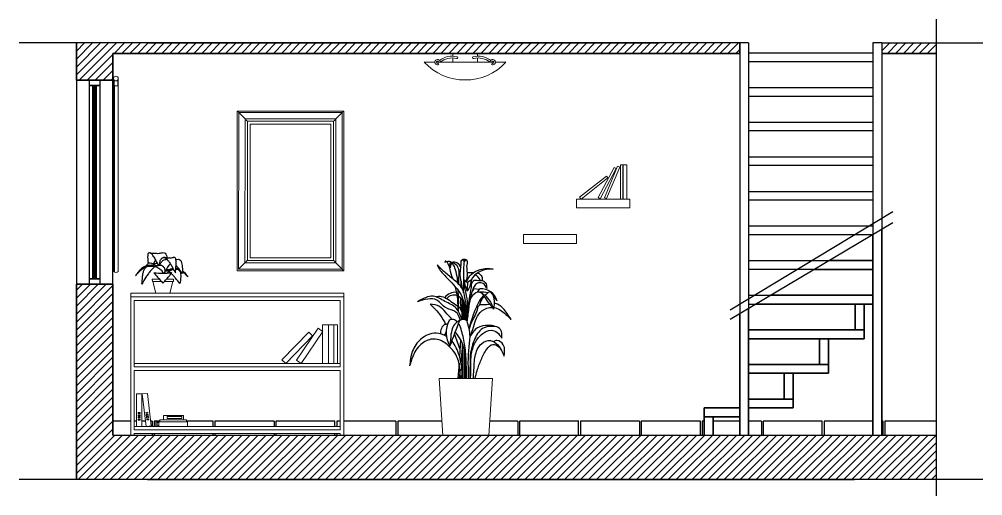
# Model space of a CAD drawing. Header units: millimetres. Extents: x 743 to 1845, y 1149 to 2111.
# Drawn here: x 1303 to 1845, y 1408 to 1676 of the extents above; entities that cross this region are included whole.
import ezdxf

# ---------------------------------------------------------------- set-up
doc = ezdxf.new("R2010")
doc.units = ezdxf.units.MM
for name, color, linetype, lineweight in [('arredo', 8, 'Continuous', 18), ('finestre', 130, 'Continuous', 35), ('MURI', 7, 'Continuous', 35), ('muri sottili', 161, 'Continuous', 25), ('scale', 180, 'Continuous', 35)]:
    doc.layers.add(name, color=color, linetype=linetype, lineweight=lineweight)
for name, color, linetype in [('linee tratteggio', 6, 'Continuous'), ('pavimento', 51, 'Continuous'), ('PIANTE', 94, 'Continuous'), ('tessuti', 31, 'Continuous'), ('tratteggio sottile', 13, 'Continuous')]:
    doc.layers.add(name, color=color, linetype=linetype)

msp = doc.modelspace()

# ---------------------------------------------------------------- hatches: boundary and pattern name
at = {"layer": 'MURI'}
h = msp.add_hatch(dxfattribs=at)
h.set_pattern_fill('ANSI31', color=256)
h.paths.add_polyline_path([(1819.14, 1441.71), (1355.49, 1441.8), (1355.49, 1526.87), (1334.95, 1526.87), (1334.95, 1416.8), (1819.14, 1416.8)])
h.paths.add_polyline_path([(1355.49, 1656.95), (1708.49, 1656.95), (1708.49, 1662.79), (1334.95, 1662.79), (1334.95, 1641.82), (1355.49, 1641.82)])
h.paths.add_polyline_path([(1819.14, 1662.79), (1788.49, 1662.79), (1788.49, 1656.95), (1819.14, 1656.95)])

# ---------------------------------------------------------------- linework, layer by layer
at = {"layer": 'arredo'}
for p, q in [((1546.85, 1655.32), (1546.85, 1656.95)), ((1546.85, 1656.95), (1560.85, 1656.95)), ((1560.85, 1655.32), (1560.85, 1656.95)), ((1530.85, 1651.95), (1536.82, 1651.95)), ((1537.62, 1651.95), (1570.07, 1651.95)), ((1546.85, 1651.95), (1546.85, 1654.32)), ((1560.85, 1651.95), (1560.85, 1654.32)), ((1570.87, 1651.95), (1576.85, 1651.95)), ((1425.49, 1624.47), (1485.49, 1624.47)), ((1425.49, 1534.47), (1425.49, 1624.47)), ((1426.26, 1535.28), (1426.31, 1623.65)), ((1426.31, 1623.65), (1484.68, 1623.65)), ((1429.89, 1620.07), (1426.31, 1623.65)), ((1481.1, 1620.07), (1484.68, 1623.65)), ((1484.68, 1623.65), (1484.63, 1535.33)), ((1485.49, 1624.47), (1485.49, 1534.47)), ((1429.84, 1538.86), (1429.89, 1620.07)), ((1429.89, 1620.07), (1481.1, 1620.07)), ((1431.19, 1618.77), (1479.75, 1618.77)), ((1431.19, 1540.17), (1431.19, 1618.77)), ((1432.77, 1541.79), (1432.82, 1617.14)), ((1432.82, 1617.14), (1478.17, 1617.14)), ((1478.17, 1617.14), (1478.12, 1541.79)), ((1479.79, 1618.77), (1479.79, 1540.15)), ((1481.1, 1620.07), (1481.05, 1538.86)), ((1478.12, 1541.79), (1432.77, 1541.79)), ((1426.26, 1535.28), (1429.84, 1538.86)), ((1481.05, 1538.86), (1429.84, 1538.86)), ((1479.75, 1540.17), (1431.14, 1540.17)), ((1485.49, 1534.47), (1425.45, 1534.47)), ((1484.63, 1535.33), (1426.26, 1535.28)), ((1381.64, 1529.75), (1377.66, 1529.75)), ((1377.66, 1529.75), (1377.73, 1528.46)), ((1377.73, 1528.46), (1378.05, 1528.4)), ((1378.05, 1528.4), (1382.86, 1528.4)), ((1378.05, 1528.4), (1379.67, 1521.8)), ((1384.37, 1528.4), (1389.24, 1528.4)), ((1389.63, 1529.75), (1385.62, 1529.75)), ((1387.62, 1521.8), (1389.24, 1528.4)), ((1389.24, 1528.4), (1389.56, 1528.46)), ((1389.56, 1528.46), (1389.63, 1529.75)), ((1365.49, 1441.8), (1365.49, 1521.8)), ((1365.49, 1521.8), (1485.49, 1521.8)), ((1365.49, 1521.8), (1365.49, 1519.8)), ((1365.49, 1519.8), (1485.49, 1519.8)), ((1379.67, 1521.8), (1387.62, 1521.8)), ((1485.49, 1521.8), (1485.49, 1441.8)), ((1367.49, 1517.8), (1367.49, 1480.3)), ((1367.49, 1517.8), (1483.49, 1517.8)), ((1483.49, 1517.8), (1483.49, 1480.3)), ((1473.61, 1504.05), (1473.61, 1482.3)), ((1476.85, 1504.05), (1473.61, 1504.05)), ((1476.85, 1482.3), (1476.85, 1504.05)), ((1476.85, 1504.05), (1479.98, 1504.05)), ((1476.85, 1482.3), (1476.85, 1504.05)), ((1482.05, 1504.05), (1479.98, 1504.05)), ((1479.98, 1504.05), (1479.98, 1482.3)), ((1479.98, 1504.05), (1479.98, 1482.3)), ((1482.05, 1482.3), (1482.05, 1504.05)), ((1482.05, 1482.3), (1482.05, 1504.05)), ((1450.53, 1484.34), (1465.75, 1499.89)), ((1467.95, 1497.74), (1452.83, 1482.3)), ((1458.91, 1484.02), (1471.07, 1502.06)), ((1473.62, 1500.34), (1461.46, 1482.3)), ((1465.75, 1499.89), (1467.95, 1497.74)), ((1471.07, 1502.06), (1473.61, 1500.33)), ((1483.49, 1482.3), (1367.49, 1482.3)), ((1452.83, 1482.3), (1450.53, 1484.34)), ((1461.46, 1482.3), (1458.91, 1484.02)), ((1473.61, 1482.3), (1476.85, 1482.3)), ((1479.98, 1482.3), (1476.85, 1482.3)), ((1479.98, 1482.3), (1482.05, 1482.3)), ((1367.49, 1480.3), (1483.49, 1480.3)), ((1367.49, 1478.3), (1483.49, 1478.3)), ((1367.49, 1478.3), (1367.49, 1444.8)), ((1483.49, 1478.3), (1483.49, 1444.8)), ((1569.23, 1473.74), (1539.23, 1473.74)), ((1539.23, 1473.74), (1541.23, 1441.74)), ((1567.23, 1441.74), (1569.23, 1473.74)), ((1371.73, 1465.19), (1368.81, 1465.19)), ((1368.81, 1465.19), (1368.81, 1446.8)), ((1371.73, 1446.8), (1371.73, 1465.19)), ((1374.89, 1465.4), (1372, 1465.06)), ((1372, 1465.06), (1374.17, 1446.8)), ((1377.06, 1447.14), (1374.89, 1465.4)), ((1379.58, 1446.8), (1379.58, 1449.36)), ((1379.58, 1449.36), (1397.58, 1449.36)), ((1381.9, 1449.36), (1381.9, 1450.56)), ((1381.9, 1450.56), (1397, 1450.56)), ((1383.92, 1450.56), (1383.92, 1452.93)), ((1383.92, 1452.93), (1395.17, 1452.93)), ((1395.17, 1452.93), (1395.17, 1450.56)), ((1397, 1450.56), (1397, 1449.36)), ((1397.58, 1449.36), (1397.58, 1446.8)), ((1367.49, 1446.8), (1483.49, 1446.8)), ((1367.49, 1444.8), (1483.49, 1444.8)), ((1374.17, 1446.8), (1377.06, 1447.14)), ((1365.49, 1441.8), (1367.49, 1441.8)), ((1367.49, 1442.8), (1483.49, 1442.8)), ((1367.49, 1442.8), (1367.49, 1441.8)), ((1483.49, 1442.8), (1483.49, 1441.8)), ((1483.49, 1441.8), (1485.49, 1441.8))]:
    msp.add_line(p, q, dxfattribs=at)
at = {"layer": 'arredo', "lineweight": 20, "transparency": 33554687}
for p, q in [((1355.99, 1643.26), (1355.49, 1643.26)), ((1355.88, 1642.33), (1355.49, 1642.33))]:
    msp.add_line(p, q, dxfattribs=at)
at = {"layer": 'arredo'}
for points in [[(1638.86, 1592.01), (1629.82, 1575.07), (1628.69, 1575.68), (1637.73, 1592.61), (1638.86, 1592.01)], [(1633.46, 1575.14), (1640.87, 1592.85), (1639.69, 1593.35), (1632.28, 1575.63), (1633.46, 1575.14)], [(1642.63, 1574.89), (1642.63, 1594.09), (1641.35, 1594.09), (1641.35, 1574.89), (1642.63, 1574.89)], [(1644.99, 1574.89), (1644.99, 1594.09), (1642.87, 1594.09), (1642.87, 1574.89), (1644.99, 1574.89)], [(1634.15, 1586.83), (1619.12, 1574.89), (1618.32, 1575.89), (1633.36, 1587.83), (1634.15, 1586.83)], [(1646.64, 1569.89), (1646.64, 1574.89), (1616.64, 1574.89), (1616.64, 1569.89)], [(1616.64, 1569.89), (1646.64, 1569.89)], [(1586.64, 1549.89), (1616.64, 1549.89), (1616.64, 1554.89), (1586.64, 1554.89), (1586.64, 1549.89)]]:
    msp.add_lwpolyline(points, dxfattribs=at)
for points in [[(1369.65, 1454.67), (1369.65, 1454.07), (1370.75, 1454.07), (1370.75, 1454.67)], [(1374.07, 1454.71), (1374.14, 1454.12), (1375.24, 1454.25), (1375.17, 1454.84)], [(1369.65, 1453.38), (1369.65, 1452.78), (1370.75, 1452.78), (1370.75, 1453.38)], [(1369.65, 1452.23), (1369.65, 1451.63), (1370.75, 1451.63), (1370.75, 1452.23)], [(1369.65, 1450.94), (1369.65, 1450.34), (1370.75, 1450.34), (1370.75, 1450.94)], [(1374.22, 1453.43), (1374.29, 1452.83), (1375.39, 1452.96), (1375.32, 1453.56)], [(1374.36, 1452.29), (1374.43, 1451.7), (1375.52, 1451.83), (1375.45, 1452.42)], [(1374.51, 1451.01), (1374.58, 1450.41), (1375.68, 1450.54), (1375.61, 1451.14)], [(1380.5, 1448.97), (1381.41, 1448.97), (1381.41, 1447.11), (1380.5, 1447.11)], [(1386.05, 1452.3), (1394.34, 1452.3), (1394.34, 1451.18), (1386.05, 1451.18)]]:
    msp.add_lwpolyline(points, close=True, dxfattribs=at)
at = {"layer": 'arredo', "lineweight": 20, "transparency": 33554687}
for radius in [1.32, 0.00848]:
    msp.add_circle((1357.19, 1642.74), radius, dxfattribs=at)
at = {"layer": 'arredo'}
for centre, radius, start, end in [((1546.5, 1643.43), 11.9, 76.7103, 126.6028), ((1549.24, 1654.5), 0.514, 243.4206, 90), ((1558.45, 1654.5), 0.514, 90, 296.5794), ((1561.19, 1643.43), 11.9, 53.3972, 103.2897), ((1553.85, 1673.4), 31.45, 223.0029, 316.9971), ((1538.32, 1651.95), 1.5, 0, 300.8093), ((1538.32, 1651.95), 0.7, 0, 300.8093), ((1561.32, 1664.79), 26.34, 210.7004, 212.4408), ((1546.51, 1643.76), 10.58, 76.322, 129.2418), ((1561.18, 1643.76), 10.58, 50.7582, 103.678), ((1569.37, 1651.95), 1.5, 239.1907, 180), ((1546.37, 1664.79), 26.34, 327.5592, 329.2996), ((1569.37, 1651.95), 0.7, 239.1907, 180), ((1425.33, 1623.49), 0.992, 9.5311, 80.4689), ((1485.66, 1623.49), 0.992, 99.5311, 170.4689), ((1431.7, 1620.13), 1.44, 202.2005, 250.8265), ((1479.28, 1620.13), 1.44, 289.1735, 337.7995), ((1481.12, 1619.56), 0.51, 92.3366, 177.6634), ((1429.82, 1539.37), 0.51, 272.3366, 357.6634), ((1431.66, 1538.81), 1.44, 109.1735, 157.7995), ((1479.28, 1538.81), 1.44, 22.2005, 70.8265), ((1481.12, 1539.37), 0.51, 182.3366, 267.6634), ((5542.02, 5596.21), 5740.48, 224.974726, 225.025274), ((1485.66, 1535.45), 0.992, 189.5311, 260.4689)]:
    msp.add_arc(centre, radius, start, end, dxfattribs=at)
at = {"layer": 'finestre'}
for p, q in [((1348.09, 1638.82), (1342.09, 1638.82)), ((1344.09, 1529.87), (1344.09, 1638.82)), ((1345.09, 1529.87), (1345.09, 1638.82)), ((1346.09, 1529.87), (1346.09, 1638.82)), ((1348.09, 1529.87), (1342.09, 1529.87))]:
    msp.add_line(p, q, dxfattribs=at)
at = {"layer": 'linee tratteggio'}
for p, q in [((1819.14, 1676.15), (1819.14, 1407.73)), ((1374.91, 1662.79), (1302.76, 1662.79)), ((1708.49, 1662.79), (1663.15, 1662.79)), ((1708.49, 1656.95), (1708.49, 1662.79)), ((1788.49, 1662.79), (1845.32, 1662.79)), ((1788.49, 1662.79), (1788.49, 1656.95)), ((1703.08, 1512.52), (1794.78, 1567.84)), ((1703.08, 1507.17), (1794.78, 1561.68)), ((1374.91, 1416.8), (1302.76, 1416.8)), ((1845.32, 1416.8), (1773.17, 1416.8))]:
    msp.add_line(p, q, dxfattribs=at)
at = {"layer": 'MURI'}
for p, q in [((1334.95, 1662.79), (1334.95, 1641.82)), ((1663.15, 1662.79), (1374.91, 1662.79)), ((1708.49, 1656.95), (1355.49, 1656.95)), ((1355.49, 1641.82), (1355.49, 1656.95)), ((1788.49, 1656.95), (1819.14, 1656.95)), ((1334.95, 1641.82), (1355.49, 1641.82)), ((1334.95, 1526.87), (1355.49, 1526.87)), ((1334.95, 1526.87), (1334.95, 1416.8)), ((1355.49, 1526.87), (1355.49, 1441.8)), ((1355.49, 1441.8), (1819.14, 1441.71)), ((1374.91, 1416.8), (1773.17, 1416.8))]:
    msp.add_line(p, q, dxfattribs=at)
at = {"layer": 'muri sottili'}
for p, q in [((1334.95, 1641.82), (1334.95, 1526.87)), ((1342.09, 1641.82), (1342.09, 1526.87)), ((1348.09, 1641.82), (1348.09, 1526.87)), ((1355.49, 1526.87), (1355.49, 1641.82))]:
    msp.add_line(p, q, dxfattribs=at)
at = {"layer": 'pavimento'}
for p, q in [((1365.49, 1449.69), (1355.49, 1449.69)), ((1368.81, 1449.69), (1367.49, 1449.69)), ((1373.82, 1449.69), (1371.73, 1449.69)), ((1377.65, 1449.69), (1376.76, 1449.69)), ((1377.65, 1449.69), (1377.65, 1446.8)), ((1378.65, 1449.69), (1378.65, 1446.8)), ((1381.9, 1449.69), (1378.65, 1449.69)), ((1411.95, 1449.69), (1397, 1449.69)), ((1411.95, 1446.8), (1411.95, 1449.69)), ((1446.25, 1449.69), (1412.95, 1449.69)), ((1412.95, 1449.69), (1412.95, 1446.8)), ((1446.25, 1449.69), (1446.25, 1446.8)), ((1480.55, 1449.69), (1447.25, 1449.69)), ((1447.25, 1449.69), (1447.25, 1446.8)), ((1480.55, 1446.8), (1480.55, 1449.69)), ((1481.55, 1449.69), (1481.55, 1446.8)), ((1483.49, 1449.69), (1481.55, 1449.69)), ((1514.85, 1449.69), (1485.49, 1449.69)), ((1514.85, 1449.69), (1514.85, 1441.76)), ((1540.73, 1449.69), (1515.85, 1449.69)), ((1515.85, 1449.69), (1515.85, 1441.76)), ((1583.45, 1449.69), (1567.73, 1449.69)), ((1583.45, 1449.69), (1583.45, 1441.75)), ((1617.75, 1449.69), (1584.45, 1449.69)), ((1584.45, 1449.69), (1584.45, 1441.75)), ((1617.8, 1449.69), (1617.75, 1449.69)), ((1617.75, 1441.74), (1617.75, 1449.69)), ((1652.05, 1449.69), (1618.75, 1449.69)), ((1618.75, 1449.69), (1618.75, 1441.75)), ((1652.05, 1449.69), (1652.05, 1441.74)), ((1686.35, 1449.69), (1653.05, 1449.69)), ((1653.05, 1449.69), (1653.05, 1441.74)), ((1686.35, 1441.73), (1686.35, 1449.69)), ((1687.35, 1449.69), (1687.35, 1441.73)), ((1688.49, 1449.69), (1687.35, 1449.69)), ((1708.49, 1449.69), (1693.49, 1449.69)), ((1720.65, 1449.69), (1713.49, 1449.69)), ((1720.65, 1449.69), (1720.65, 1441.72)), ((1754.95, 1449.69), (1721.65, 1449.69)), ((1721.65, 1449.69), (1721.65, 1441.72)), ((1754.95, 1441.71), (1754.95, 1449.69)), ((1755.95, 1449.67), (1755.95, 1441.71)), ((1783.49, 1449.67), (1755.95, 1449.67)), ((1789.25, 1449.67), (1788.49, 1449.67)), ((1789.3, 1449.67), (1789.25, 1449.67)), ((1789.25, 1441.73), (1789.25, 1449.67)), ((1819.14, 1449.67), (1790.25, 1449.67)), ((1790.25, 1449.67), (1790.25, 1441.73)), ((1377.65, 1442.8), (1377.65, 1441.79)), ((1378.65, 1442.8), (1378.65, 1441.79)), ((1411.95, 1441.79), (1411.95, 1442.8)), ((1412.95, 1442.8), (1412.95, 1441.79)), ((1446.25, 1442.8), (1446.25, 1441.78)), ((1447.25, 1442.8), (1447.25, 1441.78)), ((1480.55, 1441.77), (1480.55, 1442.8)), ((1481.55, 1442.8), (1481.55, 1441.77))]:
    msp.add_line(p, q, dxfattribs=at)
at = {"layer": 'PIANTE'}
for p, q in [((1551.54, 1528.62), (1551.29, 1525.08)), ((1553.23, 1529.34), (1553.62, 1526.27)), ((1553.23, 1529.34), (1555.21, 1527.79)), ((1553.62, 1526.27), (1554.95, 1522.91)), ((1557.03, 1529.08), (1555.21, 1527.79)), ((1557.03, 1529.08), (1557.51, 1529.34)), ((1558.78, 1524.32), (1557.95, 1523)), ((1561.87, 1523.9), (1558.78, 1524.32)), ((1560.85, 1522.43), (1562.19, 1524.32)), ((1550.11, 1519.06), (1549.54, 1519.13)), ((1549.54, 1519.13), (1549.65, 1512.32)), ((1550.11, 1511.57), (1550.11, 1519.06)), ((1552.03, 1518.14), (1552.03, 1506.9)), ((1552.44, 1517.43), (1552.34, 1506.96)), ((1552.76, 1517.9), (1552.76, 1507)), ((1553.11, 1506.97), (1553.11, 1516.85)), ((1553.36, 1516.02), (1553.43, 1506.92)), ((1553.89, 1506.78), (1553.89, 1514.32)), ((1553.89, 1512.77), (1553.39, 1512.84)), ((1554.24, 1512.84), (1554.91, 1512.77)), ((1554.24, 1512.84), (1554.33, 1506.59)), ((1554.91, 1506.21), (1554.91, 1512.77)), ((1555.41, 1512.98), (1555.41, 1510.21)), ((1555.6, 1512.84), (1555.44, 1512.77)), ((1555.6, 1512.84), (1555.74, 1512.8)), ((1551.04, 1490.1), (1547.79, 1498.97)), ((1550.77, 1485.89), (1551.38, 1495.6)), ((1552.41, 1492.82), (1551.44, 1483.2)), ((1552.37, 1473.74), (1552.37, 1492.96)), ((1553.15, 1490.97), (1553.06, 1473.74)), ((1556.7, 1487.38), (1556.46, 1473.74)), ((1550.4, 1482.47), (1549.68, 1473.74)), ((1553.82, 1473.74), (1554.05, 1484.46)), ((1550.99, 1478.79), (1550.48, 1473.74))]:
    msp.add_line(p, q, dxfattribs=at)
for centre, major_axis, start_param, end_param in [((1377.59, 1539.27), (1.63, 1.63), 3.543107, 4.000881), ((1376, 1560.72), (-16.84, 16.84), 2.430084, 2.571533), ((1379.79, 1535.82), (-1.65, 1.65), -0.326084, 0.051052), ((1551.48, 1538), (1.81, 1.81), 6.203441, 6.871665), ((1555.39, 1538), (-1.81, 1.81), -0.5562, 0.079744), ((1388.44, 1567.89), (-23.19, 23.19), 2.268467, 2.316012), ((1388.17, 1540.66), (-3.92, 3.92), 2.32764, 2.574652), ((1557.26, 1527.23), (3.8, 3.8), 5.827291, 6.659456), ((1547.71, 1529.11), (-6.75, 6.75), 3.219003, 3.926415), ((1609.69, 1522.52), (38.71, 38.71), 2.259666, 2.349042), ((1562.98, 1515.18), (6.48, 6.48), 5.737421, 7.155208), ((1548.26, 1515.05), (-5.15, 5.15), -0.893841, 0.149309), ((1547.64, 1515.64), (-3.64, 3.64), -1.122909, 0.135767), ((1546.18, 1514.24), (5.01, 5.01), 5.878581, 6.499046), ((1571.47, 1517.15), (14.4, 14.4), 2.249468, 2.658306), ((1567.39, 1514.63), (4.46, 4.46), 1.255291, 1.905952), ((1575.45, 1511.42), (-9.94, 9.94), 0.104974, 0.527328), ((1563.49, 1513.02), (-6.69, 6.69), -1.113102, -0.660054), ((1552.49, 1507.7), (12.84, 12.84), 5.780863, 6.298446), ((1563.49, 1513.02), (6.69, 6.69), 5.974085, 6.33973), ((1631.55, 1483.06), (55.03, 55.03), 1.89947, 2.11384), ((1545.45, 1499.78), (3.85, 3.85), 1.377404, 2.527825), ((1542.51, 1506.88), (1.83, 1.83), 3.891129, 4.620321), ((1557.36, 1499.6), (-10.05, 10.05), 0.285566, 1.343092), ((1546.7, 1504.23), (-2.01, 2.01), 4.386146, 6.193449), ((1806.52, 1401.58), (195.49, 195.49), 1.967249, 2.02267), ((1554.41, 1498.9), (-5.92, 5.92), -0.121006, 0.768147), ((1554.41, 1498.9), (-5.92, 5.92), -0.327975, -0.121006), ((1550.28, 1503.49), (-0.489, 0.489), 4.194003, 6.428598), ((1552.67, 1503.45), (-2.51, 2.51), -1.467778, -0.201839), ((1522.67, 1495.28), (24.07, 24.07), 5.563706, 5.824618), ((1511.14, 1509.77), (-23.64, 23.64), 3.569014, 3.634845), ((1511.19, 1499.21), (24.64, 24.64), 5.291657, 5.492784), ((1529.84, 1484.41), (-17.12, 17.12), 3.928695, 4.634124)]:
    msp.add_ellipse(centre, major_axis=major_axis, ratio=1, start_param=start_param, end_param=end_param, dxfattribs=at)
for points, knots in [([(1381.09, 1537.45), (1380.99, 1537.76), (1380.56, 1539.03), (1379.47, 1540.92), (1378.21, 1542.84), (1377.27, 1544.25), (1376.4, 1544.45), (1375.94, 1544.84), (1375.64, 1544.44), (1375.2, 1544.24), (1375.24, 1543.61), (1374.93, 1542.66), (1375.11, 1541.06), (1375.18, 1539.58), (1375.31, 1538.7), (1375.33, 1538.55)], [0, 0, 0, 0, 35.678565, 149.469953, 238.010113, 300.824125, 320.210718, 339.597311, 353.279416, 366.961521, 390.261307, 413.561092, 480.761092, 562.678123, 579.648686, 579.648686, 579.648686, 579.648686]), ([(1375.91, 1544.7), (1376.45, 1544.52), (1377.21, 1544.27), (1378.59, 1544.33), (1379.94, 1544.34), (1381.43, 1544.22), (1382.68, 1544.53), (1383.42, 1544.64), (1383.81, 1544.7)], [0, 0, 0, 0, 61.703809, 88.103809, 152.903809, 212.903809, 251.972978, 295.768868, 295.768868, 295.768868, 295.768868]), ([(1381.67, 1537.52), (1381.69, 1537.76), (1381.74, 1538.52), (1382.03, 1539.53), (1382.22, 1540.63), (1382.78, 1541.11), (1383.02, 1541.73), (1383.6, 1541.78), (1384.11, 1542.1), (1384.62, 1541.78), (1385.25, 1541.66), (1385.74, 1540.99), (1386.58, 1540.22), (1387.57, 1538.94), (1388.36, 1537.55), (1389.46, 1535.64), (1390.15, 1534.31), (1390.66, 1533.31)], [0, 0, 0, 0, 26.508866, 85.34559, 117.989119, 145.353329, 165.99891, 184.972576, 203.946242, 229.002977, 244.18191, 273.892514, 315.47905, 373.576899, 452.192928, 493.571183, 618.653556, 618.653556, 618.653556, 618.653556]), ([(1381.93, 1537.45), (1381.99, 1537.69), (1382.19, 1538.53), (1382.96, 1539.7), (1384.25, 1540.74), (1385.26, 1540.88), (1385.75, 1540.95)], [0, 0, 0, 0, 27.36421, 95.288874, 151.930908, 206.077376, 206.077376, 206.077376, 206.077376]), ([(1383.81, 1544.7), (1384.18, 1544.61), (1385.05, 1544.4), (1385.68, 1543.07), (1385.9, 1542.13), (1386.01, 1541.66)], [0, 0, 0, 0, 41.011218, 94.94451, 149.672931, 149.672931, 149.672931, 149.672931]), ([(1390.08, 1541.98), (1389.89, 1541.94), (1389.45, 1541.86), (1388.68, 1541.57), (1387.82, 1541.67), (1386.85, 1541.66), (1385.93, 1541.59), (1384.98, 1541.88), (1384.37, 1541.95), (1384.07, 1541.98)], [0, 0, 0, 0, 22.126907, 49.491117, 90.291117, 116.691117, 157.491117, 191.853887, 225.795013, 225.795013, 225.795013, 225.795013]), ([(1390.66, 1533.31), (1390.73, 1533.92), (1390.85, 1534.91), (1390.94, 1536.23), (1391.09, 1537.53), (1391.18, 1538.99), (1390.96, 1540.38), (1390.97, 1541.69), (1390.33, 1541.9), (1390.08, 1541.98)], [0, 0, 0, 0, 67.584614, 110.934354, 147.113906, 214.35675, 269.765052, 311.679251, 338.512066, 338.512066, 338.512066, 338.512066]), ([(1390.99, 1540.69), (1391.37, 1540.81), (1392.12, 1541.06), (1393.37, 1540.73), (1394.08, 1539.58), (1394.39, 1538.16), (1394.64, 1535.91), (1394.62, 1534.13), (1394.61, 1532.92)], [0, 0, 0, 0, 44.253813, 86.781922, 131.424502, 186.152923, 248.966934, 383.388361, 383.388361, 383.388361, 383.388361]), ([(1552.44, 1523.88), (1552.43, 1524.09), (1552.31, 1525.99), (1551.18, 1529.34), (1550.93, 1533.94), (1551.71, 1537.38), (1551.38, 1540.6), (1552.96, 1541.16), (1553.59, 1541.09)], [5.22075, 5.22075, 5.22075, 5.22075, 10.816654, 54.707883, 96.555703, 127.145243, 151.049218, 166.979064, 166.979064, 166.979064, 166.979064]), ([(1552.88, 1522.03), (1552.91, 1522.8), (1553.02, 1525.27), (1553.1, 1529.23), (1553.1, 1534), (1553.14, 1536.45), (1553.36, 1539), (1553.59, 1541.09)], [0, 0, 0, 0, 19.816155, 64.427364, 105.427852, 135.252003, 147.740449, 147.740449, 147.740449, 147.740449]), ([(1553.59, 1541.09), (1554.07, 1540.94), (1555.51, 1540.49), (1554.37, 1537.33), (1555.1, 1533.95), (1554.91, 1530.66), (1554.44, 1528.74), (1554.35, 1528.37)], [0, 0, 0, 0, 34.684108, 105.494277, 196.765302, 322.37183, 351.918404, 351.918404, 351.918404, 351.918404]), ([(1378.57, 1537.13), (1378.4, 1537.22), (1377.75, 1537.59), (1376.2, 1537.54), (1374.37, 1537.26), (1372.35, 1536.39), (1370.68, 1534.88), (1369.25, 1533.21), (1368.47, 1532.09), (1368.15, 1531.63)], [0, 0, 0, 0, 21.466253, 81.657946, 164.518794, 230.069995, 322.103032, 412.302811, 474.239553, 474.239553, 474.239553, 474.239553]), ([(1368.15, 1531.63), (1368.71, 1532.23), (1369.64, 1533.21), (1370.71, 1534.41), (1371.71, 1535.2), (1372.62, 1536), (1373.9, 1536.62), (1375.02, 1537.09), (1376.04, 1537.14), (1376.8, 1537.12), (1377.54, 1537.17), (1378.09, 1536.99), (1378.43, 1537.1), (1378.5, 1537.13)], [0, 0, 0, 0, 91.703871, 150.258461, 178.37536, 233.10378, 284.633966, 335.489054, 366.781226, 397.981226, 419.581226, 449.677072, 458.413204, 458.413204, 458.413204, 458.413204]), ([(1384.92, 1533.95), (1384.92, 1534.44), (1384.92, 1535.45), (1384.05, 1536.71), (1382.81, 1537.5), (1381.25, 1537.58), (1379.63, 1537.22), (1378.17, 1536), (1376.75, 1534.62), (1375.42, 1532.77), (1373.5, 1530.37), (1372.49, 1528.26), (1371.84, 1526.91)], [0, 0, 0, 0, 53.551813, 110.800743, 161.428799, 212.056854, 280.16148, 341.125732, 419.19032, 501.282951, 593.924194, 760.374187, 760.374187, 760.374187, 760.374187]), ([(1371.84, 1526.91), (1371.94, 1528.24), (1372.08, 1530.23), (1372.36, 1532.83), (1372.88, 1534.58), (1373.61, 1536.1), (1374.47, 1536.71), (1374.85, 1536.98)], [0, 0, 0, 0, 12.440257, 18.493356, 24.125407, 29.409345, 33.700998, 33.700998, 33.700998, 33.700998]), ([(1374.21, 1536.75), (1374.2, 1536.7), (1374.16, 1536.6), (1374.13, 1536.49), (1374.12, 1536.42)], [21.354492, 21.354492, 21.354492, 21.354492, 21.791631, 22.390734, 22.390734, 22.390734, 22.390734]), ([(1379.6, 1537.19), (1379.39, 1537.4), (1378.91, 1537.86), (1377.88, 1538.44), (1376.66, 1538.92), (1375.31, 1538.7), (1374.63, 1537.92), (1374.45, 1537.38), (1374.38, 1537.17)], [0, 0, 0, 0, 2.690725, 6.189296, 10.886872, 14.673, 17.928764, 19.941847, 19.941847, 19.941847, 19.941847]), ([(1377.15, 1538.69), (1377.34, 1538.65), (1377.74, 1538.6), (1378.42, 1538.62), (1379.06, 1538.62), (1379.76, 1538.6), (1380.19, 1538.69), (1380.44, 1538.75)], [2.544728, 2.544728, 2.544728, 2.544728, 4.355286, 6.355286, 8.755286, 10.355286, 12.788391, 12.788391, 12.788391, 12.788391]), ([(1379.54, 1540.69), (1379.36, 1540.41), (1378.94, 1539.73), (1378.54, 1539.03), (1378.31, 1538.62)], [0, 0, 0, 0, 36.63441, 89.325206, 89.325206, 89.325206, 89.325206]), ([(1383.68, 1533.05), (1383.61, 1533.35), (1383.38, 1534.35), (1381.84, 1535.38), (1380.49, 1536.38), (1379.54, 1536.66), (1379.28, 1536.74)], [0, 0, 0, 0, 32.64668, 112.426377, 191.042406, 221.400271, 221.400271, 221.400271, 221.400271]), ([(1384.13, 1533.06), (1384.45, 1533.46), (1384.99, 1534.13), (1386.15, 1534.73), (1387.34, 1535.19), (1388.4, 1535.68), (1389.1, 1535.81), (1389.33, 1535.83)], [0, 0, 0, 0, 4.647207, 7.87211, 11.995216, 16.489657, 18.614544, 18.614544, 18.614544, 18.614544]), ([(1385.17, 1534.15), (1385.28, 1534.51), (1385.49, 1535.17), (1386.39, 1536.5), (1387.15, 1537.57), (1387.81, 1538.3), (1387.88, 1538.37)], [0, 0, 0, 0, 3.417601, 6.470469, 14.750566, 15.621491, 15.621491, 15.621491, 15.621491]), ([(1389.47, 1535.58), (1389.46, 1535.58), (1389.34, 1535.56), (1388.84, 1535.46), (1387.89, 1535.14), (1386.83, 1534.33), (1386.36, 1533.54), (1386.14, 1533.18)], [30.205125, 30.205125, 30.205125, 30.205125, 30.305875, 31.325679, 34.93123, 39.491932, 43.378733, 43.378733, 43.378733, 43.378733]), ([(1390.89, 1535.46), (1390.94, 1535.46), (1391.4, 1535.43), (1392.24, 1535.23), (1393.17, 1534.37), (1393.55, 1533.15), (1393.76, 1531.79), (1393.61, 1529.79), (1393.4, 1528.26), (1393.25, 1527.23)], [16.822362, 16.822362, 16.822362, 16.822362, 17.332145, 21.068454, 24.606815, 28.469456, 32.712097, 37.316443, 46.991152, 46.991152, 46.991152, 46.991152]), ([(1393.11, 1534.94), (1392.86, 1535.07), (1392.14, 1535.35), (1391.39, 1535.59), (1390.91, 1535.64), (1390.9, 1535.64)], [18.594986, 18.594986, 18.594986, 18.594986, 21.22799, 25.701529, 25.769666, 25.769666, 25.769666, 25.769666]), ([(1390.92, 1535.84), (1390.92, 1535.84), (1391.34, 1535.8), (1391.95, 1535.73), (1392.52, 1535.53), (1392.7, 1535.46)], [23.481225, 23.481225, 23.481225, 23.481225, 23.501076, 27.348153, 29.145321, 29.145321, 29.145321, 29.145321]), ([(1394.61, 1532.92), (1393.71, 1534.15), (1392.58, 1535.67), (1391.36, 1537.11), (1391.12, 1537.39)], [0, 0, 0, 0, 169.450878, 210.321405, 210.321405, 210.321405, 210.321405]), ([(1538.2, 1537.77), (1538.66, 1536.66), (1539.51, 1534.6), (1542.67, 1531.5), (1546.07, 1527.72), (1551.76, 1522.15), (1553.26, 1516.53), (1554.24, 1512.84)], [0, 0, 0, 0, 92.573214, 172.047738, 341.39342, 493.117512, 783.811165, 783.811165, 783.811165, 783.811165]), ([(1554.91, 1512.77), (1554.54, 1514.95), (1553.92, 1518.68), (1552.62, 1524.88), (1547.78, 1529.3), (1542.53, 1533.25), (1539.57, 1536.34), (1538.2, 1537.77)], [0, 0, 0, 0, 173.611636, 297.319719, 482.826727, 661.823934, 815.832375, 815.832375, 815.832375, 815.832375]), ([(1546.95, 1529.83), (1546.92, 1529.94), (1546.32, 1531.78), (1545.31, 1534.82), (1544.92, 1537.67), (1542.84, 1540.46), (1542.49, 1539.5), (1542.42, 1539.29)], [95.780412, 95.780412, 95.780412, 95.780412, 98.739212, 144.427722, 174.093191, 192.080964, 197.179984, 197.179984, 197.179984, 197.179984]), ([(1542.42, 1539.29), (1543.24, 1539.64), (1544.49, 1540.16), (1545.57, 1539.53), (1545.9, 1539.24)], [0, 0, 0, 0, 21.302582, 32.237539, 32.237539, 32.237539, 32.237539]), ([(1545.55, 1536.48), (1545.37, 1537.65), (1545.01, 1540.05), (1549.16, 1538.23), (1550.54, 1534.9), (1550.04, 1530.89), (1550.13, 1528.2), (1550.18, 1526.97)], [0, 0, 0, 0, 23.231014, 47.89678, 79.502475, 117.702999, 149.80669, 149.80669, 149.80669, 149.80669]), ([(1545.61, 1536.17), (1545.76, 1537.52), (1546.01, 1539.83), (1549.99, 1539.23), (1550.83, 1537.26), (1551.35, 1536.04)], [0, 0, 0, 0, 87.53525, 149.028664, 246.783102, 246.783102, 246.783102, 246.783102]), ([(1546.29, 1538.88), (1546.42, 1538.74), (1547.36, 1537.61), (1548.42, 1534.75), (1549.26, 1531.04), (1549.46, 1528.48), (1549.51, 1527.64)], [36.622956, 36.622956, 36.622956, 36.622956, 41.302582, 72.258034, 117.097748, 139.158066, 139.158066, 139.158066, 139.158066]), ([(1554.77, 1528.74), (1555.48, 1530.03), (1557.14, 1533.03), (1561.58, 1535.14), (1565.93, 1536.07), (1568.4, 1535.65), (1569.58, 1535.44)], [0, 0, 0, 0, 112.827124, 262.716684, 363.930122, 456.891404, 456.891404, 456.891404, 456.891404]), ([(1569.58, 1535.44), (1568.32, 1535.46), (1565.79, 1535.5), (1562, 1533.98), (1558.74, 1532.01), (1557.64, 1529.86), (1557.25, 1529.11)], [0, 0, 0, 0, 97.318446, 195.999752, 316.251488, 382.055515, 382.055515, 382.055515, 382.055515]), ([(1378.7, 1533.44), (1380.34, 1533.25), (1383.63, 1532.86), (1386.93, 1533.25), (1388.59, 1533.44)], [0, 0, 0, 0, 182.967538, 368.327728, 368.327728, 368.327728, 368.327728]), ([(1378.7, 1533.44), (1378.71, 1533.35), (1378.77, 1533.05), (1379.27, 1532.57), (1379.81, 1531.75), (1381.36, 1530.08), (1382.63, 1528.66), (1383.61, 1527.55)], [0, 0, 0, 0, 9.895454, 33.895454, 73.25838, 120.89702, 285.730026, 285.730026, 285.730026, 285.730026]), ([(1383.61, 1527.55), (1384.3, 1528.31), (1385.3, 1529.42), (1386.62, 1530.82), (1387.48, 1531.75), (1388.02, 1532.57), (1388.52, 1533.05), (1388.58, 1533.35), (1388.59, 1533.44)], [0, 0, 0, 0, 113.816695, 166.452804, 214.091444, 253.454371, 277.454371, 287.349824, 287.349824, 287.349824, 287.349824]), ([(1386.14, 1533.18), (1386.28, 1533.4), (1386.69, 1534.05), (1387.66, 1534.51), (1388.68, 1534.97), (1389.26, 1535.22), (1389.61, 1535.31)], [0, 0, 0, 0, 2.3628, 7.07979, 9.496399, 12.860073, 12.860073, 12.860073, 12.860073]), ([(1393.25, 1527.23), (1392.42, 1528.27), (1391.17, 1529.82), (1389.55, 1531.73), (1388.73, 1532.56), (1388.36, 1532.9)], [0, 0, 0, 0, 12.369317, 18.465217, 23.185921, 23.185921, 23.185921, 23.185921]), ([(1394.62, 1534.48), (1394.7, 1534.41), (1395.17, 1534.05), (1396.22, 1532.92), (1397.12, 1531.83), (1397.72, 1531.11)], [35.773848, 35.773848, 35.773848, 35.773848, 36.763498, 41.288981, 49.944615, 49.944615, 49.944615, 49.944615]), ([(1397.72, 1531.11), (1397.22, 1531.62), (1396.56, 1532.3), (1395.58, 1533.28), (1394.98, 1533.61), (1394.62, 1533.86)], [0, 0, 0, 0, 6.576473, 8.769644, 12.851332, 12.851332, 12.851332, 12.851332]), ([(1554.95, 1533.55), (1556.02, 1533.56), (1557.26, 1533.56), (1558.52, 1533.55), (1558.69, 1533.55)], [0, 0, 0, 0, 27.8, 32.453759, 32.453759, 32.453759, 32.453759]), ([(1560.9, 1533.25), (1560.98, 1533.22), (1561.95, 1532.86), (1563.57, 1531.56), (1563.4, 1529.77), (1563.32, 1528.97)], [51.768965, 51.768965, 51.768965, 51.768965, 53.823067, 78.173837, 98.198821, 98.198821, 98.198821, 98.198821]), ([(1549.54, 1519.13), (1549.42, 1519.99), (1549.13, 1522.16), (1548.63, 1524.25), (1548.28, 1525.51)], [0, 0, 0, 0, 22.44393, 56.873836, 56.873836, 56.873836, 56.873836]), ([(1555.41, 1512.98), (1555.35, 1514.93), (1555.22, 1518.88), (1553.61, 1524.2), (1553.34, 1527.76), (1553.23, 1529.34)], [0, 0, 0, 0, 151.629153, 307.435186, 430.544893, 430.544893, 430.544893, 430.544893]), ([(1555.9, 1514.04), (1555.95, 1515.63), (1556.07, 1519.34), (1557.51, 1524.33), (1557.51, 1527.9), (1557.51, 1529.34)], [0, 0, 0, 0, 123.885108, 289.121666, 401.400248, 401.400248, 401.400248, 401.400248]), ([(1566.01, 1524.48), (1565.51, 1525.61), (1564.79, 1527.22), (1562.32, 1527.81), (1559.9, 1527.48), (1557.78, 1523.79), (1557.12, 1520.78), (1556.66, 1518.67)], [0, 0, 0, 0, 88.72294, 126.717676, 190.850351, 263.69045, 434.719921, 434.719921, 434.719921, 434.719921]), ([(1557.42, 1526.99), (1557.83, 1527.87), (1558.8, 1529.93), (1561.64, 1528.78), (1563.81, 1529.14), (1565.85, 1527.62), (1565.95, 1525.71), (1566.01, 1524.48)], [0, 0, 0, 0, 67.098137, 156.548458, 188.348458, 238.105066, 330.220211, 330.220211, 330.220211, 330.220211]), ([(1552.03, 1506.9), (1551.22, 1509.27), (1549.56, 1514.14), (1542.49, 1516.93), (1535.27, 1521.69), (1529.96, 1518.71), (1526.94, 1517.01)], [0, 0, 0, 0, 185.876678, 381.705685, 567.951329, 814.616284, 814.616284, 814.616284, 814.616284]), ([(1551.13, 1506.75), (1550.5, 1508.48), (1549.15, 1512.2), (1542.34, 1512.76), (1537.44, 1520.36), (1530.92, 1518.28), (1526.94, 1517.01)], [0, 0, 0, 0, 132.936917, 286.724302, 467.492663, 752.255722, 752.255722, 752.255722, 752.255722]), ([(1537.5, 1519.7), (1537.93, 1519.86), (1540.78, 1520.8), (1545.03, 1517.75), (1548.39, 1515.51), (1549.61, 1514.71)], [3.653797, 3.653797, 3.653797, 3.653797, 15.498387, 81.271938, 120.132007, 120.132007, 120.132007, 120.132007]), ([(1549.69, 1523.87), (1549.69, 1523.82), (1549.75, 1523), (1549.82, 1522.17), (1550.11, 1519.06)], [171.912566, 171.912566, 171.912566, 171.912566, 173.013757, 193.476406, 193.476406, 193.476406, 193.476406]), ([(1569.93, 1512.77), (1568.43, 1514.76), (1566.05, 1517.94), (1562.34, 1523.62), (1556.54, 1520.21), (1555.89, 1513.61), (1555.25, 1508.79), (1554.91, 1506.21)], [0, 0, 0, 0, 205.345562, 327.99384, 439.898264, 617.874891, 823.49989, 823.49989, 823.49989, 823.49989]), ([(1569.93, 1512.77), (1570.28, 1514.61), (1570.88, 1517.79), (1568.55, 1523.49), (1566.19, 1521.8), (1565.07, 1520.25), (1563.57, 1521.83), (1562.47, 1522.2), (1561.89, 1522.4)], [0, 0, 0, 0, 158.472711, 273.298666, 322.590044, 355.10108, 399.709869, 450.201763, 450.201763, 450.201763, 450.201763]), ([(1534.1, 1515.58), (1535.15, 1514.62), (1537.26, 1512.69), (1540.32, 1508.99), (1541.91, 1506.03), (1542.81, 1504.34)], [0, 0, 0, 0, 110.96959, 223.749243, 372.859202, 372.859202, 372.859202, 372.859202]), ([(1546.48, 1507.06), (1545.24, 1508.38), (1542.94, 1510.81), (1539.51, 1515.05), (1536, 1515.4), (1534.1, 1515.58)], [0, 0, 0, 0, 143.157114, 263.674996, 406.149415, 406.149415, 406.149415, 406.149415]), ([(1567.78, 1515.65), (1566.99, 1515.48), (1564.97, 1515.06), (1561.15, 1515.82), (1560.11, 1509.54), (1557.24, 1505.91), (1556.32, 1502.47), (1556.11, 1501.61)], [139.115808, 139.115808, 139.115808, 139.115808, 159.734412, 189.6309, 223.951885, 293.794923, 316.484737, 316.484737, 316.484737, 316.484737]), ([(1556.64, 1497.52), (1557.51, 1499.15), (1558.81, 1504.21), (1561.28, 1511.77), (1567.05, 1513.91), (1569.11, 1513.86)], [0, 0, 0, 0, 48.221572, 137.421796, 190.399545, 190.399545, 190.399545, 190.399545]), ([(1570.11, 1513.77), (1571.38, 1513.56), (1575.07, 1511.85), (1577.83, 1508.98), (1579.7, 1507.04)], [199.057815, 199.057815, 199.057815, 199.057815, 232.259064, 301.985386, 301.985386, 301.985386, 301.985386]), ([(1579.7, 1507.04), (1578.34, 1509.24), (1576.16, 1512.79), (1572.24, 1515.85), (1570.57, 1516), (1570.37, 1516.01)], [0, 0, 0, 0, 68.684205, 110.193722, 115.809869, 115.809869, 115.809869, 115.809869]), ([(1554.68, 1473.74), (1554.62, 1477.98), (1554.51, 1485.23), (1553.43, 1495.32), (1551.76, 1500.94), (1550.94, 1503.67)], [0, 0, 0, 0, 331.37604, 566.620424, 788.854625, 788.854625, 788.854625, 788.854625]), ([(1574.5, 1496.43), (1574.63, 1498.28), (1574.85, 1501.46), (1570.61, 1503.39), (1566.21, 1503.88), (1560.25, 1503.04), (1557.84, 1499.36), (1556.64, 1497.52)], [0, 0, 0, 0, 129.692595, 222.322991, 321.919035, 485.833298, 650.816933, 650.816933, 650.816933, 650.816933]), ([(1571.47, 1502.9), (1568.99, 1503.12), (1563.73, 1503.49), (1558.52, 1495.92), (1557.34, 1490.37), (1556.7, 1487.38)], [3.224672, 3.224672, 3.224672, 3.224672, 64.001038, 133.106734, 213.90807, 213.90807, 213.90807, 213.90807]), ([(1543.32, 1497.41), (1541.55, 1498.51), (1536.43, 1500.27), (1528.44, 1496.73), (1523.47, 1489.2), (1522.86, 1483.6), (1522.56, 1480.82)], [226.813384, 226.813384, 226.813384, 226.813384, 279.44706, 359.671993, 432.898491, 504.955413, 504.955413, 504.955413, 504.955413]), ([(1555.67, 1473.74), (1555.67, 1474.78), (1555.68, 1479.16), (1555.51, 1486.2), (1556.24, 1493.22), (1556.56, 1496.6), (1556.64, 1497.52)], [0, 0, 0, 0, 27, 114.002069, 184.441263, 206.731171, 206.731171, 206.731171, 206.731171]), ([(1556.89, 1473.74), (1556.94, 1474.9), (1557.12, 1479.31), (1556.71, 1486.29), (1558.99, 1494.14), (1563.08, 1499.13), (1567.94, 1501.61), (1572.3, 1499.9), (1573.72, 1497.66), (1574.5, 1496.43)], [0, 0, 0, 0, 90.649655, 344.569485, 544.008799, 710.416612, 842.450698, 934.516979, 1046.206593, 1046.206593, 1046.206593, 1046.206593]), ([(1551.17, 1473.74), (1551.16, 1475.42), (1551.12, 1479.73), (1549.55, 1486.9), (1544.33, 1492.93), (1537.42, 1497), (1529.58, 1494.53), (1524.77, 1488.26), (1523.27, 1483.22), (1522.56, 1480.82)], [0, 0, 0, 0, 131.487642, 337.262276, 555.055664, 741.844636, 924.079759, 1138.581228, 1333.887449, 1333.887449, 1333.887449, 1333.887449]), ([(1552.03, 1473.74), (1552.08, 1475.49), (1552.22, 1479.92), (1550.67, 1487.23), (1548.33, 1492.64), (1546.29, 1494.91)], [0, 0, 0, 0, 45.4, 115.100215, 193.705218, 193.705218, 193.705218, 193.705218]), ([(1558.46, 1473.74), (1558.58, 1475.36), (1558.92, 1479.58), (1559.03, 1486.38), (1561.65, 1493.38), (1568.05, 1496.14), (1573.25, 1492.27), (1574.8, 1488.53), (1575.74, 1486.28)], [0, 0, 0, 0, 126.919502, 329.919108, 534.387981, 673.873464, 799.106846, 989.265201, 989.265201, 989.265201, 989.265201]), ([(1559.47, 1473.74), (1559.82, 1475.22), (1560.65, 1478.81), (1562.86, 1484.43), (1565.17, 1489.51), (1568.99, 1493.93), (1573.96, 1491.36), (1575.05, 1488.25), (1575.74, 1486.28)], [0, 0, 0, 0, 118.892388, 288.416546, 463.406831, 579.038834, 671.854781, 831.942382, 831.942382, 831.942382, 831.942382]), ([(1575.74, 1486.28), (1576.1, 1488.49), (1576.71, 1492.23), (1572.46, 1495.78), (1570.51, 1494.85), (1569.92, 1494.53)], [0, 0, 0, 0, 55.504234, 93.894337, 110.493209, 110.493209, 110.493209, 110.493209])]:
    msp.add_open_spline(points, degree=3, knots=knots, dxfattribs=at)
for points in [[(1387.86, 1533.36), (1387.57, 1533.61), (1387.27, 1533.87), (1386.97, 1534.12)], [(1550.11, 1514.38), (1550.55, 1514.09), (1551.28, 1512.87), (1552.03, 1511.09)]]:
    msp.add_open_spline(points, degree=3, dxfattribs=at)
at = {"layer": 'scale'}
for p, q in [((1788.49, 1557.94), (1788.49, 1441.71)), ((1783.49, 1554.97), (1783.49, 1441.71)), ((1758.49, 1476.71), (1738.49, 1476.71)), ((1688.49, 1457.21), (1708.49, 1457.21))]:
    msp.add_line(p, q, dxfattribs=at)
at = {"layer": 'scale', "ltscale": 0.003}
for p, q in [((1758.66, 1540.21), (1783.49, 1540.21)), ((1783.49, 1535.21), (1750.24, 1535.21)), ((1725.85, 1520.71), (1783.49, 1520.71)), ((1783.49, 1515.71), (1717.43, 1515.71)), ((1773.49, 1515.71), (1773.49, 1501.21)), ((1778.49, 1515.71), (1778.49, 1496.21)), ((1708.49, 1510.39), (1708.49, 1441.71)), ((1713.49, 1513.36), (1713.49, 1496.21)), ((1713.49, 1501.21), (1778.49, 1501.21)), ((1778.49, 1496.21), (1713.49, 1496.21)), ((1713.49, 1496.21), (1713.49, 1476.71)), ((1753.49, 1496.21), (1753.49, 1481.71)), ((1758.49, 1496.21), (1758.49, 1476.71)), ((1713.49, 1481.71), (1758.49, 1481.71)), ((1758.49, 1476.71), (1713.49, 1476.71)), ((1713.49, 1476.71), (1713.49, 1441.71)), ((1733.49, 1476.71), (1733.49, 1462.21)), ((1738.49, 1476.71), (1738.49, 1457.21)), ((1713.49, 1462.21), (1738.49, 1462.21)), ((1688.49, 1441.72), (1688.49, 1457.21)), ((1738.49, 1457.21), (1713.49, 1457.21)), ((1708.49, 1452.21), (1688.49, 1452.21)), ((1693.49, 1441.72), (1693.49, 1452.21))]:
    msp.add_line(p, q, dxfattribs=at)
at = {"layer": 'tessuti', "lineweight": 20, "transparency": 33554687}
for p, q in [((1355.88, 1642.74), (1355.88, 1638.74)), ((1355.88, 1638.74), (1356.18, 1638.74)), ((1355.88, 1638.74), (1355.88, 1534.05)), ((1356.18, 1638.74), (1356.18, 1641.9)), ((1358.21, 1638.74), (1356.18, 1638.74)), ((1356.39, 1533.74), (1356.39, 1638.74)), ((1358.21, 1638.74), (1358.21, 1641.9)), ((1358.51, 1638.74), (1358.21, 1638.74)), ((1358.51, 1642.74), (1358.51, 1638.74)), ((1358.51, 1638.74), (1358.51, 1534.05))]:
    msp.add_line(p, q, dxfattribs=at)
msp.add_arc((1357.19, 1535.66), 2.08, 230.6908, 309.3092, dxfattribs=at)
at = {"layer": 'tratteggio sottile'}
for p, q in [((1708.49, 1662.79), (1708.49, 1510.39)), ((1713.49, 1662.79), (1708.49, 1662.79)), ((1713.49, 1662.79), (1713.49, 1577.21)), ((1783.49, 1662.79), (1783.49, 1554.71)), ((1788.49, 1662.79), (1783.49, 1662.79)), ((1788.49, 1662.81), (1788.49, 1557.94)), ((1713.49, 1657.21), (1783.49, 1657.21)), ((1783.49, 1652.21), (1713.49, 1652.21)), ((1713.49, 1637.71), (1783.49, 1637.71)), ((1783.49, 1632.71), (1713.49, 1632.71)), ((1713.49, 1618.21), (1783.49, 1618.21)), ((1783.49, 1613.21), (1713.49, 1613.21)), ((1713.49, 1598.71), (1783.49, 1598.71)), ((1783.49, 1593.71), (1713.49, 1593.71)), ((1713.49, 1579.21), (1783.49, 1579.21)), ((1783.49, 1574.21), (1713.49, 1574.21))]:
    msp.add_line(p, q, dxfattribs=at)
at = {"layer": 'tratteggio sottile', "ltscale": 0.003}
for p, q in [((1713.49, 1577.21), (1713.49, 1513.36)), ((1713.49, 1559.71), (1783.49, 1559.71)), ((1783.49, 1554.71), (1713.49, 1554.71)), ((1713.49, 1540.21), (1758.66, 1540.21)), ((1750.24, 1535.21), (1713.49, 1535.21)), ((1713.49, 1520.71), (1725.85, 1520.71)), ((1713.49, 1515.71), (1717.43, 1515.71))]:
    msp.add_line(p, q, dxfattribs=at)

doc.saveas('drawing.dxf')
